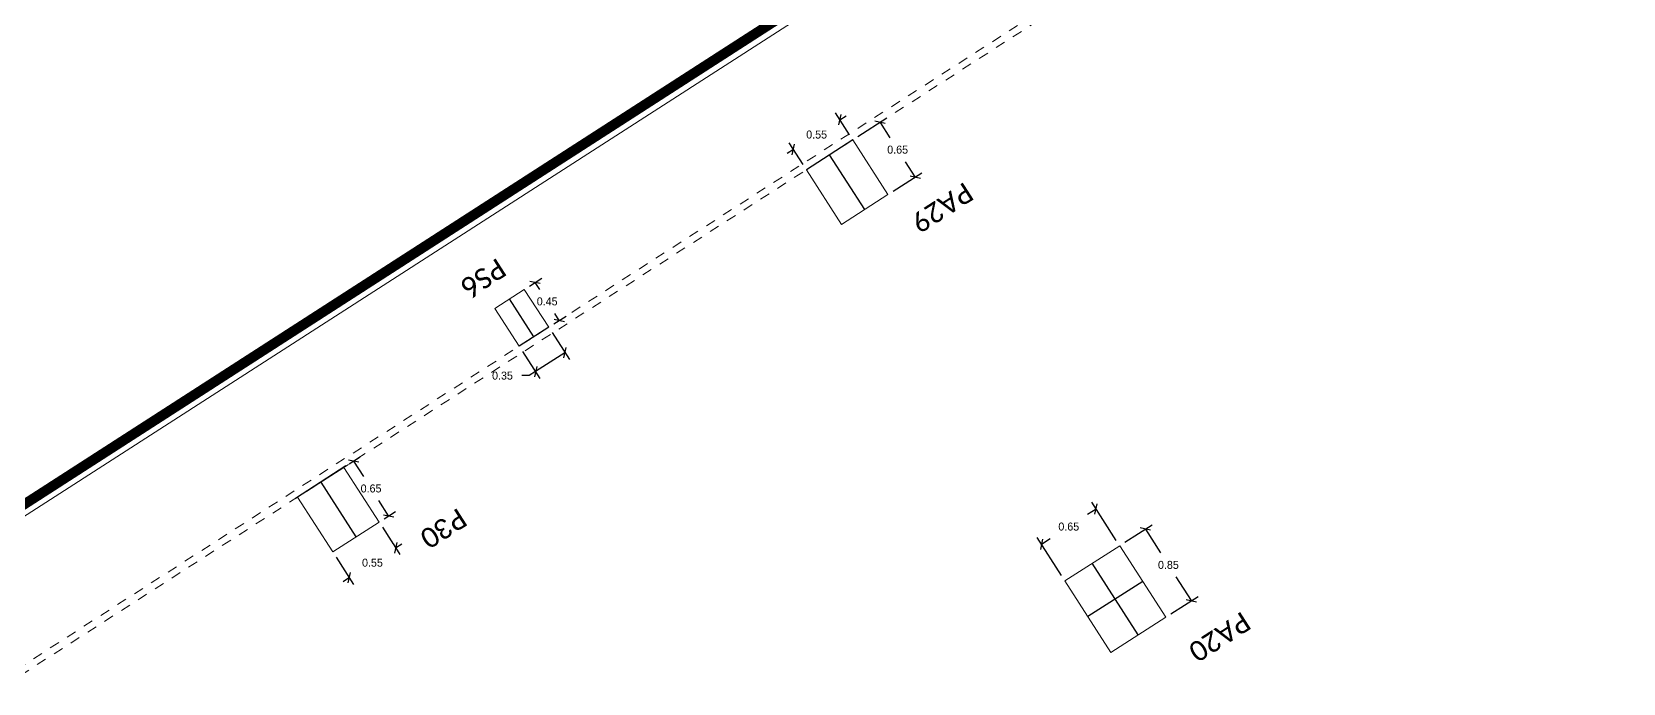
# Model space of a CAD drawing. Header units: metres. Extents: x 448 to 592, y 494 to 631.
# Drawn here: x 537.08 to 552.99, y 545.38 to 551.9 of the extents above; entities that cross this region are included whole.
import ezdxf

# ---------------------------------------------------------------- set-up
doc = ezdxf.new("R2010")
doc.units = ezdxf.units.M
doc.linetypes.add('CYPE_RAYAPUNTO', pattern=[0.4125, 0.2025, -0.105, 0, -0.105])
doc.linetypes.add('Trazo general', pattern=[0.001875, 0.00125, -0.000625])
for name, color, linetype, lineweight, true_color in [('0-AR-TXT-1', 5, 'Continuous', 5, 0x0000ff), ('0-AR-TXT-2', 7, 'Continuous', 5, 0xae3800), ('00-AUX-6', 5, 'Trazo general', 5, 0x0000ff), ('00-AUX-7', 7, 'Continuous', 25, 0xff8000)]:
    doc.layers.add(name, color=color, linetype=linetype, lineweight=lineweight, true_color=true_color)
for name, color, linetype, lineweight in [('1-AR-PILARES', 7, 'Continuous', 5), ('1-AR-VISTA', 7, 'Continuous', 5), ('SECC_COTAS', 255, 'Continuous', 9)]:
    doc.layers.add(name, color=color, linetype=linetype, lineweight=lineweight)
doc.styles.add('Calibri', font='calibri.ttf', dxfattribs={"height": 0.2})
doc.dimstyles.get("Standard").update_dxf_attribs({"dimtxt": 0.18, "dimasz": 0.18, "dimexe": 0.18, "dimexo": 0.0625, "dimgap": 0.09, "dimtad": 0, "dimtih": 1, "dimtoh": 1, "dimzin": 0, "dimdsep": 46, "dimtxsty": 'Standard', "dimcen": 0.09, "dimadec": 0, "dimazin": 0, "dimtfac": 1, "dimtdec": 4, "dimtofl": 0, "dimtmove": 0, "dimatfit": 3, "dimfxl": 1, "dimtolj": 1, "dimtzin": 0, "dimarcsym": 0})

# ---------------------------------------------------------------- blocks, each defined once
blk = doc.blocks.new('_Oblique')
at = {"color": 0, "linetype": 'ByBlock', "lineweight": -2}
blk.add_line((-0.5, -0.5), (0.5, 0.5), dxfattribs=at)
blk = doc.blocks.new('*D285')
at = {"layer": 'Defpoints', "color": 0, "transparency": 16777216}
for p in [(547.952, 546.758), (548.669, 546.209), (548.412, 546.044)]:
    blk.add_point(p, dxfattribs=at)
at = {"layer": 'SECC_COTAS', "color": 0, "lineweight": -2, "transparency": 16777216}
for p, q in [((548.004, 546.792), (548.276, 546.967)), ((548.209, 546.924), (548.361, 546.686)), ((548.669, 546.209), (548.516, 546.446)), ((548.464, 546.077), (548.736, 546.252))]:
    blk.add_line(p, q, dxfattribs=at)
at = {"layer": 'SECC_COTAS', "color": 0, "lineweight": -2, "transparency": 16777216, "xscale": 0.075, "yscale": 0.075, "zscale": 0.075}
for p, rotation in [((548.209, 546.924), 122.7553275662557), ((548.669, 546.209), 302.7553275662556)]:
    blk.add_blockref('_Oblique', p, dxfattribs=dict(at, rotation=rotation))
at = {"layer": 'SECC_COTAS', "color": 0, "transparency": 16777216, "insert": (548.439, 546.566), "char_height": 0.08, "attachment_point": 5}
blk.add_mtext('\\A1;0.85', dxfattribs=at)
blk = doc.blocks.new('*D286')
at = {"layer": 'Defpoints', "color": 0, "transparency": 16777216}
for p in [(547.17, 546.773), (547.952, 546.758), (547.405, 546.407)]:
    blk.add_point(p, dxfattribs=at)
at = {"layer": 'SECC_COTAS', "color": 0, "lineweight": -2, "transparency": 16777216}
for p, q in [((547.918, 546.811), (547.673, 547.192)), ((547.716, 547.124), (547.63, 547.069)), ((547.371, 546.459), (547.126, 546.84)), ((547.17, 546.773), (547.257, 546.829))]:
    blk.add_line(p, q, dxfattribs=at)
at = {"layer": 'SECC_COTAS', "color": 0, "lineweight": -2, "transparency": 16777216, "xscale": 0.075, "yscale": 0.075, "zscale": 0.075}
for p, rotation in [((547.716, 547.124), 32.75532756626023), ((547.17, 546.773), 212.7553275662602)]:
    blk.add_blockref('_Oblique', p, dxfattribs=dict(at, rotation=rotation))
at = {"layer": 'SECC_COTAS', "color": 0, "transparency": 16777216, "insert": (547.443, 546.949), "char_height": 0.08, "attachment_point": 5}
blk.add_mtext('\\A1;0.65', dxfattribs=at)
blk = doc.blocks.new('*D305')
at = {"layer": 'Defpoints', "color": 0, "transparency": 16777216}
for p in [(540.195, 547.541), (540.643, 547.057), (540.547, 546.994)]:
    blk.add_point(p, dxfattribs=at)
at = {"layer": 'SECC_COTAS', "color": 0, "lineweight": -2, "transparency": 16777216}
for p, q in [((540.247, 547.575), (540.359, 547.647)), ((540.292, 547.603), (540.39, 547.45)), ((540.643, 547.057), (540.545, 547.21)), ((540.599, 547.028), (540.711, 547.1))]:
    blk.add_line(p, q, dxfattribs=at)
at = {"layer": 'SECC_COTAS', "color": 0, "lineweight": -2, "transparency": 16777216, "xscale": 0.075, "yscale": 0.075, "zscale": 0.075}
for p, rotation in [((540.292, 547.603), 122.7553275662464), ((540.643, 547.057), 302.7553275662464)]:
    blk.add_blockref('_Oblique', p, dxfattribs=dict(at, rotation=rotation))
at = {"layer": 'SECC_COTAS', "color": 0, "transparency": 16777216, "insert": (540.467, 547.33), "char_height": 0.08, "attachment_point": 5}
blk.add_mtext('\\A1;0.65', dxfattribs=at)
blk = doc.blocks.new('*D306')
at = {"layer": 'Defpoints', "color": 0, "transparency": 16777216}
for p in [(540.547, 546.994), (540.084, 546.697), (540.25, 546.439)]:
    blk.add_point(p, dxfattribs=at)
at = {"layer": 'SECC_COTAS', "color": 0, "lineweight": -2, "transparency": 16777216}
for p, q in [((540.58, 546.942), (540.756, 546.669)), ((540.712, 546.737), (540.775, 546.777)), ((540.118, 546.644), (540.293, 546.372)), ((540.25, 546.439), (540.187, 546.398))]:
    blk.add_line(p, q, dxfattribs=at)
at = {"layer": 'SECC_COTAS', "color": 0, "lineweight": -2, "transparency": 16777216, "xscale": 0.075, "yscale": 0.075, "zscale": 0.075}
for p, rotation in [((540.712, 546.737), 212.7553275662619), ((540.25, 546.439), 32.7553275662619)]:
    blk.add_blockref('_Oblique', p, dxfattribs=dict(at, rotation=rotation))
at = {"layer": 'SECC_COTAS', "color": 0, "transparency": 16777216, "insert": (540.481, 546.588), "char_height": 0.08, "attachment_point": 5}
blk.add_mtext('\\A1;0.55', dxfattribs=at)
blk = doc.blocks.new('*D307')
at = {"layer": 'Defpoints', "color": 0, "transparency": 16777216}
for p in [(541.999, 549.32), (542.243, 548.942), (542.349, 549.01)]:
    blk.add_point(p, dxfattribs=at)
at = {"layer": 'SECC_COTAS', "color": 0, "lineweight": -2, "transparency": 16777216}
for p, q in [((542.052, 549.354), (542.173, 549.432)), ((542.106, 549.389), (542.15, 549.32)), ((542.349, 549.01), (542.305, 549.08)), ((542.295, 548.976), (542.417, 549.054))]:
    blk.add_line(p, q, dxfattribs=at)
at = {"layer": 'SECC_COTAS', "color": 0, "lineweight": -2, "transparency": 16777216, "xscale": 0.075, "yscale": 0.075, "zscale": 0.075}
for p, rotation in [((542.106, 549.389), 122.7553275662765), ((542.349, 549.01), 302.7553275662765)]:
    blk.add_blockref('_Oblique', p, dxfattribs=dict(at, rotation=rotation))
at = {"layer": 'SECC_COTAS', "color": 0, "transparency": 16777216, "insert": (542.228, 549.2), "char_height": 0.08, "attachment_point": 5}
blk.add_mtext('\\A1;0.45', dxfattribs=at)
blk = doc.blocks.new('*D308')
at = {"layer": 'Defpoints', "color": 0, "transparency": 16777216}
for p in [(542.243, 548.942), (541.948, 548.752), (542.112, 548.498)]:
    blk.add_point(p, dxfattribs=at)
at = {"layer": 'SECC_COTAS', "color": 0, "lineweight": -2, "transparency": 16777216}
for p, q in [((542.277, 548.889), (542.45, 548.62)), ((541.982, 548.7), (542.155, 548.431)), ((542.406, 548.687), (542.112, 548.498)), ((542.049, 548.458), (541.974, 548.458)), ((542.112, 548.498), (542.049, 548.458))]:
    blk.add_line(p, q, dxfattribs=at)
at = {"layer": 'SECC_COTAS', "color": 0, "lineweight": -2, "transparency": 16777216, "xscale": 0.075, "yscale": 0.075, "zscale": 0.075}
for p, rotation in [((542.406, 548.687), 32.75532778737936), ((542.112, 548.498), 212.7553277873794)]:
    blk.add_blockref('_Oblique', p, dxfattribs=dict(at, rotation=rotation))
at = {"layer": 'SECC_COTAS', "color": 0, "transparency": 16777216, "insert": (541.781, 548.458), "char_height": 0.08, "attachment_point": 5}
blk.add_mtext('\\A1;0.35', dxfattribs=at)
blk = doc.blocks.new('*D309')
at = {"layer": 'Defpoints', "color": 0, "transparency": 16777216}
for p in [(545.153, 551.016), (545.283, 550.814), (544.82, 550.517)]:
    blk.add_point(p, dxfattribs=at)
at = {"layer": 'SECC_COTAS', "color": 0, "lineweight": -2, "transparency": 16777216}
for p, q in [((545.249, 550.867), (545.11, 551.084)), ((545.153, 551.016), (545.216, 551.057)), ((544.69, 550.719), (544.627, 550.678)), ((544.787, 550.569), (544.647, 550.786))]:
    blk.add_line(p, q, dxfattribs=at)
at = {"layer": 'SECC_COTAS', "color": 0, "lineweight": -2, "transparency": 16777216, "xscale": 0.075, "yscale": 0.075, "zscale": 0.075}
for p, rotation in [((545.153, 551.016), 212.7553275662551), ((544.69, 550.719), 32.75532756625511)]:
    blk.add_blockref('_Oblique', p, dxfattribs=dict(at, rotation=rotation))
at = {"layer": 'SECC_COTAS', "color": 0, "transparency": 16777216, "insert": (544.922, 550.868), "char_height": 0.08, "attachment_point": 5}
blk.add_mtext('\\A1;0.55', dxfattribs=at)
blk = doc.blocks.new('*D310')
at = {"layer": 'Defpoints', "color": 0, "transparency": 16777216}
for p in [(545.283, 550.814), (545.908, 550.444), (545.635, 550.268)]:
    blk.add_point(p, dxfattribs=at)
at = {"layer": 'SECC_COTAS', "color": 0, "lineweight": -2, "transparency": 16777216}
for p, q in [((545.335, 550.848), (545.624, 551.034)), ((545.556, 550.99), (545.655, 550.837)), ((545.908, 550.444), (545.809, 550.597)), ((545.687, 550.302), (545.975, 550.487))]:
    blk.add_line(p, q, dxfattribs=at)
at = {"layer": 'SECC_COTAS', "color": 0, "lineweight": -2, "transparency": 16777216, "xscale": 0.075, "yscale": 0.075, "zscale": 0.075}
for p, rotation in [((545.556, 550.99), 122.7553275662602), ((545.908, 550.444), 302.7553275662602)]:
    blk.add_blockref('_Oblique', p, dxfattribs=dict(at, rotation=rotation))
at = {"layer": 'SECC_COTAS', "color": 0, "transparency": 16777216, "insert": (545.732, 550.717), "char_height": 0.08, "attachment_point": 5}
blk.add_mtext('\\A1;0.65', dxfattribs=at)

msp = doc.modelspace()

# ---------------------------------------------------------------- linework, layer by layer
at = {"color": 6, "linetype": 'CYPE_RAYAPUNTO', "const_width": 0.1}
msp.add_lwpolyline([(570.159, 568.492), (553.331, 557.666), (550.793, 561.611), (544.822, 557.769), (547.352, 553.837), (511.207, 530.565), (508.61, 534.601), (502.723, 530.814), (505.32, 526.778), (490.909, 517.507)], dxfattribs=at)
at = {"layer": '00-AUX-6'}
for p, q in [((505.134, 525.068), (566.694, 564.673)), ((505.172, 525.009), (566.732, 564.614))]:
    msp.add_line(p, q, dxfattribs=at)
at = {"layer": '00-AUX-7'}
for p, q in [((545.283, 550.814), (544.82, 550.517)), ((542.243, 548.942), (541.948, 548.752)), ((542.243, 548.942), (541.948, 548.752)), ((540.216, 547.555), (539.711, 547.23))]:
    msp.add_line(p, q, dxfattribs=at)
at = {"layer": '00-AUX-7', "color": 1}
for p, q in [((545.283, 550.814), (544.82, 550.517)), ((545.403, 550.119), (545.052, 550.666)), ((542.096, 548.847), (541.852, 549.225)), ((542.096, 548.847), (541.852, 549.225)), ((542.243, 548.942), (541.948, 548.752)), ((542.243, 548.942), (541.948, 548.752)), ((540.195, 547.541), (539.732, 547.243)), ((539.964, 547.392), (540.315, 546.846)), ((548.138, 545.868), (547.678, 546.583)), ((548.182, 546.401), (547.635, 546.049))]:
    msp.add_line(p, q, dxfattribs=at)
at = {"layer": '1-AR-PILARES'}
for p, q in [((545.283, 550.814), (544.82, 550.517)), ((545.635, 550.268), (545.283, 550.814)), ((544.82, 550.517), (545.172, 549.97)), ((545.172, 549.97), (545.635, 550.268)), ((541.999, 549.32), (541.705, 549.131)), ((542.243, 548.942), (541.999, 549.32)), ((541.705, 549.131), (541.948, 548.752)), ((541.948, 548.752), (542.243, 548.942)), ((540.195, 547.541), (539.732, 547.243)), ((540.547, 546.994), (540.195, 547.541)), ((539.732, 547.243), (540.084, 546.697)), ((540.084, 546.697), (540.547, 546.994)), ((547.952, 546.758), (547.405, 546.407)), ((548.412, 546.044), (547.952, 546.758)), ((547.405, 546.407), (547.865, 545.692)), ((547.865, 545.692), (548.412, 546.044))]:
    msp.add_line(p, q, dxfattribs=at)
at = {"layer": '1-AR-PILARES', "color": 1}
for p, q in [((545.283, 550.814), (544.82, 550.517)), ((541.948, 548.752), (542.243, 548.942)), ((540.195, 547.541), (539.732, 547.243))]:
    msp.add_line(p, q, dxfattribs=at)
at = {"layer": '1-AR-VISTA'}
msp.add_line((490.541, 517.162), (570.437, 568.563), dxfattribs=at)

# ---------------------------------------------------------------- dimensions: what is measured, and where the dimension line sits
at = {"layer": 'SECC_COTAS'}
for p1, p2, distance, picture, middle in [((544.82, 550.517), (545.283, 550.814), 0.24, '*D309', (544.922, 550.868)), ((541.999, 549.32), (542.243, 548.942), 0.127, '*D307', (542.228, 549.2)), ((542.243, 548.942), (541.948, 548.752), 0.302, '*D308', (541.781, 548.458)), ((547.952, 546.758), (547.405, 546.407), -0.435, '*D286', (547.443, 546.949))]:
    dim = msp.add_aligned_dim(p1=p1, p2=p2, distance=distance, dimstyle='Standard', override={"dimtxt": 0.08, "dimasz": 0.075, "dimexe": 0.08, "dimgap": 0.08, "dimdec": 2, "dimblk1": 'Oblique', "dimblk2": 'Oblique', "dimsah": 1}, dxfattribs=at)
    dim.commit()
    dim.dimension.update_dxf_attribs({"geometry": picture, "text_midpoint": middle})

# ---------------------------------------------------------------- next in the draw order: texts
at = {"layer": '0-AR-TXT-1', "color": 3, "char_height": 0.2, "width": 0.8097, "attachment_point": 1, "rotation": 212.7553, "style": 'Calibri', "bg_fill": 3, "box_fill_scale": 1.25, "bg_fill_color": 256, "bg_fill_true_color": 13158600, "bg_fill_transparency": 0}
for s, insert in [('PA29', (546.51, 550.231)), ('P30', (541.447, 546.974)), ('PA20', (549.283, 545.939))]:
    msp.add_mtext(s, dxfattribs=dict(at, insert=insert))
at = {"layer": '0-AR-TXT-2', "color": 3, "insert": (541.839, 549.473), "char_height": 0.2, "width": 0.5692, "attachment_point": 1, "rotation": 212.7553, "style": 'Calibri', "bg_fill": 3, "box_fill_scale": 1.25, "bg_fill_color": 256, "bg_fill_true_color": 13158600, "bg_fill_transparency": 0}
msp.add_mtext('PS6', dxfattribs=at)

# ---------------------------------------------------------------- next in the draw order: dimensions: what is measured, and where the dimension line sits
at = {"layer": 'SECC_COTAS'}
for p1, p2, distance, picture, middle in [((545.283, 550.814), (545.635, 550.268), 0.325, '*D310', (545.732, 550.717)), ((540.195, 547.541), (540.547, 546.994), 0.115, '*D305', (540.467, 547.33)), ((540.547, 546.994), (540.084, 546.697), 0.306, '*D306', (540.481, 546.588)), ((547.952, 546.758), (548.412, 546.044), 0.305, '*D285', (548.439, 546.566))]:
    dim = msp.add_aligned_dim(p1=p1, p2=p2, distance=distance, dimstyle='Standard', override={"dimtxt": 0.08, "dimasz": 0.075, "dimexe": 0.08, "dimgap": 0.08, "dimdec": 2, "dimblk1": 'Oblique', "dimblk2": 'Oblique', "dimsah": 1}, dxfattribs=at)
    dim.commit()
    dim.dimension.update_dxf_attribs({"geometry": picture, "text_midpoint": middle})

doc.saveas('drawing.dxf')
